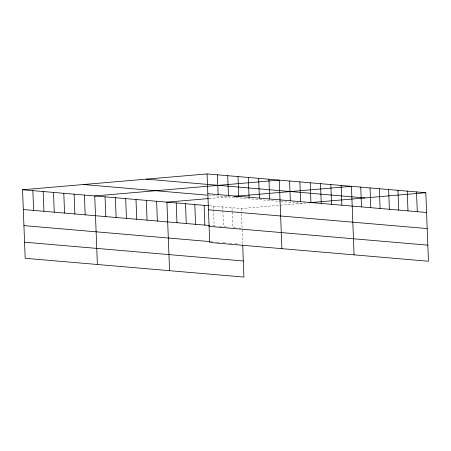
<?xml version="1.0" encoding="UTF-8"?>
<svg xmlns="http://www.w3.org/2000/svg" width="451" height="451" viewBox="0 0 451 451"><rect width="100%" height="100%" fill="white"/><g stroke="black" fill="none" stroke-linecap="round" stroke-linejoin="round"><path stroke-width="0.34" stroke-dasharray="2.25 1.69" d="M209.134 198.53L229.863 196.749M209.427 205.797L241.302 208.537L279.361 205.273M280.048 205.211L306.285 202.961M208.565 195.272L280.28 201.434M280.939 201.49L302.193 203.316M212.844 225.799L216.164 226.081M219.485 226.368L222.805 226.656M224.13 226.768L228.781 227.169M235.422 227.738L232.767 227.507L232.006 207.736M238.742 228.02L242.063 228.307L241.46 212.624M210.803 241.663L212.799 241.832M216.779 242.176L219.44 242.407M222.76 242.689L226.081 242.976M229.401 243.258L232.722 243.546M235.377 243.771L239.363 244.115M241.302 208.537L241.432 211.947M242.114 229.706L242.677 244.403M222.709 206.941L223.47 226.712M213.413 206.141L213.515 208.869M213.543 209.552L214.169 225.912"/><path stroke-width="0.68" d="M242.706 245.09L243.935 277.077L25.183 258.288L22.55 189.753L207.065 173.923L425.817 192.712L428.45 261.247L209.698 242.463L207.065 173.923M208.441 198.587L166.926 202.149L169.559 270.69M233.956 196.399L351.442 186.325L354.074 254.86M309.014 202.73L425.817 192.712M146.175 179.148L364.927 197.933M207.826 193.693L426.578 212.483M83.441 184.527L207.189 195.153M22.55 189.753L208.762 205.741M208.441 209.788L427.193 228.572M23.311 209.523L209.523 225.511M209.078 226.368L427.83 245.158M23.926 225.613L210.143 241.606M24.563 242.198L243.315 260.982M416.521 191.912L417.282 211.682M407.225 191.111L407.98 210.882M397.929 190.316L398.684 210.087M388.627 189.516L389.388 209.287M379.33 188.721L380.092 208.492M370.034 187.92L370.795 207.691M360.738 187.12L361.499 206.891M341.131 185.44L341.886 205.211M330.814 184.555L331.575 204.32M320.503 183.664L321.264 203.435M310.192 182.779L310.948 202.55M299.876 181.894L300.637 201.665M289.565 181.009L290.326 200.78M281.886 248.664L279.254 180.124L94.738 195.948L97.371 264.489M268.943 179.239L269.698 199.009M258.626 178.354L259.387 198.124M248.315 177.469L249.076 197.239M238.004 176.583L238.759 196.354M227.687 175.698L228.448 195.469M217.376 174.808L218.137 194.578M204.117 205.34L204.872 225.111M194.815 204.545L195.576 224.316M185.519 203.745L186.28 223.516M176.223 202.95L176.984 222.721M156.615 201.264L157.371 221.035M146.299 200.379L147.06 220.15M135.988 199.494L136.749 219.265M125.677 198.609L126.438 218.38M115.366 197.718L116.121 217.489M105.049 196.833L105.81 216.604M84.427 195.063L85.183 214.834M74.111 194.178L74.872 213.949M63.8 193.293L64.561 213.064M53.489 192.408L54.25 212.179M43.178 191.523L43.933 211.293M32.861 190.638L33.622 210.408"/></g></svg>
